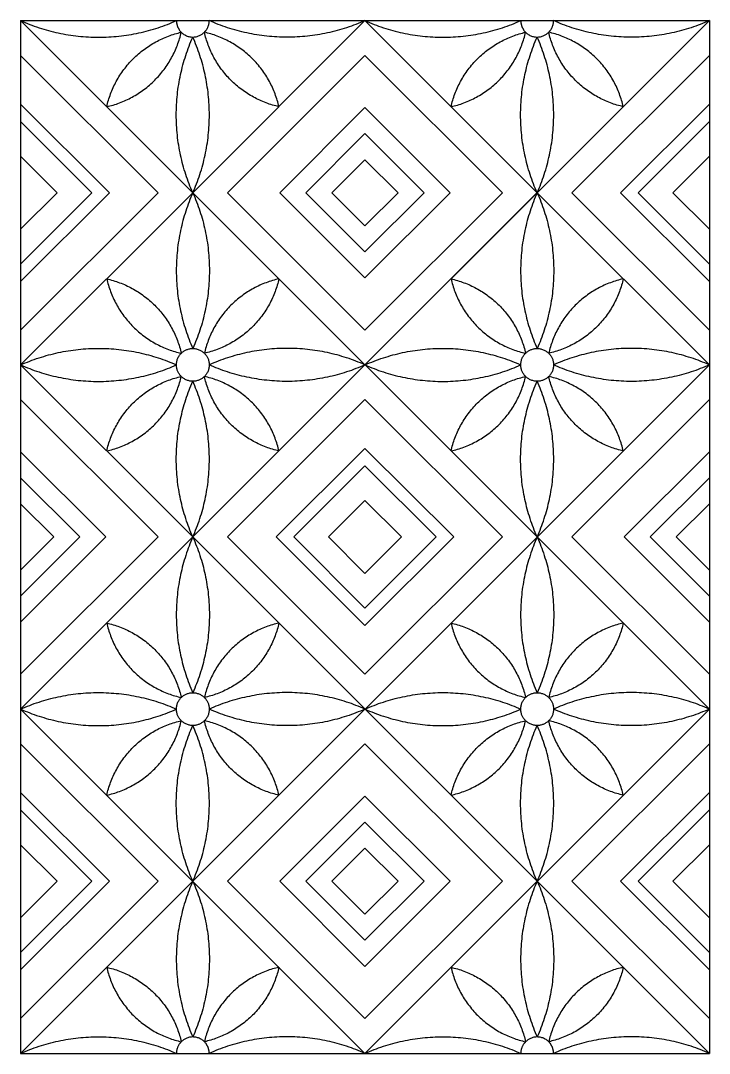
# Model space of a CAD drawing. Header units: millimetres. Extents: x -101 to 102, y -117 to 99.
# Drawn here: x -33.96 to -1.93, y 0.75 to 48.79 of the extents above; entities that cross this region are included whole.
import ezdxf

# ---------------------------------------------------------------- set-up
doc = ezdxf.new("R2010")
doc.units = ezdxf.units.MM
doc.header["$MEASUREMENT"] = 0
doc.layers.add('Layer 03', color=5, linetype='Continuous')

msp = doc.modelspace()

# ---------------------------------------------------------------- linework, layer by layer
at = {"layer": 'Layer 03'}
for p, q in [((-27.571, 40.787), (-33.961, 47.177)), ((-24.336, 40.787), (-17.947, 47.177)), ((-17.947, 47.177), (-11.558, 40.787)), ((-1.933, 47.177), (-8.322, 40.787)), ((-29.836, 40.787), (-33.961, 44.912)), ((-21.91, 40.787), (-17.947, 44.75)), ((-17.947, 44.75), (-13.984, 40.787)), ((-1.933, 44.912), (-6.058, 40.787)), ((-30.645, 40.787), (-33.961, 44.103)), ((-1.933, 44.103), (-5.249, 40.787)), ((-20.697, 40.787), (-17.947, 43.537)), ((-17.947, 43.537), (-15.197, 40.787)), ((-32.263, 40.787), (-33.961, 42.486)), ((-19.483, 40.787), (-17.947, 42.324)), ((-17.947, 42.324), (-16.411, 40.787)), ((-1.933, 42.486), (-3.631, 40.787)), ((-33.961, 34.398), (-27.571, 40.787)), ((-33.961, 36.663), (-29.836, 40.787)), ((-33.961, 37.472), (-30.645, 40.787)), ((-33.961, 39.089), (-32.263, 40.787)), ((-17.947, 34.398), (-24.336, 40.787)), ((-17.947, 36.825), (-21.91, 40.787)), ((-17.947, 38.038), (-20.697, 40.787)), ((-17.947, 39.251), (-19.483, 40.787)), ((-16.411, 40.787), (-17.947, 39.251)), ((-15.197, 40.787), (-17.947, 38.038)), ((-13.984, 40.787), (-17.947, 36.825)), ((-11.558, 40.787), (-17.947, 34.398)), ((-8.322, 40.787), (-1.933, 34.398)), ((-6.058, 40.787), (-1.933, 36.663)), ((-5.249, 40.787), (-1.933, 37.472)), ((-3.631, 40.787), (-1.933, 39.089)), ((-33.961, 31.163), (-27.571, 24.774)), ((-17.947, 31.163), (-24.336, 24.774)), ((-11.558, 24.774), (-17.947, 31.163)), ((-8.322, 24.774), (-1.933, 31.163)), ((-17.947, 28.898), (-22.071, 24.774)), ((-13.822, 24.774), (-17.947, 28.898)), ((-33.961, 28.737), (-29.998, 24.774)), ((-5.896, 24.774), (-1.933, 28.737)), ((-17.947, 28.089), (-21.263, 24.774)), ((-14.631, 24.774), (-17.947, 28.089)), ((-33.961, 27.523), (-31.211, 24.774)), ((-4.683, 24.774), (-1.933, 27.523)), ((-17.947, 26.472), (-19.645, 24.774)), ((-16.249, 24.774), (-17.947, 26.472)), ((-33.961, 26.31), (-32.424, 24.774)), ((-3.47, 24.774), (-1.933, 26.31)), ((-27.571, 24.774), (-33.961, 18.385)), ((-29.998, 24.774), (-33.961, 20.811)), ((-31.211, 24.774), (-33.961, 22.024)), ((-32.424, 24.774), (-33.961, 23.237)), ((-24.336, 24.774), (-17.947, 18.385)), ((-22.071, 24.774), (-17.947, 20.649)), ((-21.263, 24.774), (-17.947, 21.458)), ((-19.645, 24.774), (-17.947, 23.076)), ((-17.947, 23.076), (-16.249, 24.774)), ((-17.947, 21.458), (-14.631, 24.774)), ((-17.947, 20.649), (-13.822, 24.774)), ((-17.947, 18.385), (-11.558, 24.774)), ((-1.933, 18.385), (-8.322, 24.774)), ((-1.933, 20.811), (-5.896, 24.774)), ((-1.933, 22.024), (-4.683, 24.774)), ((-1.933, 23.237), (-3.47, 24.774)), ((-27.571, 8.76), (-33.961, 15.149)), ((-24.336, 8.76), (-17.947, 15.149)), ((-17.947, 15.149), (-11.558, 8.76)), ((-1.933, 15.149), (-8.322, 8.76)), ((-29.836, 8.76), (-33.961, 12.885)), ((-21.91, 8.76), (-17.947, 12.723)), ((-17.947, 12.723), (-13.984, 8.76)), ((-1.933, 12.885), (-6.058, 8.76)), ((-30.645, 8.76), (-33.961, 12.076)), ((-1.933, 12.076), (-5.249, 8.76)), ((-20.697, 8.76), (-17.947, 11.51)), ((-17.947, 11.51), (-15.197, 8.76)), ((-32.263, 8.76), (-33.961, 10.458)), ((-19.483, 8.76), (-17.947, 10.296)), ((-17.947, 10.296), (-16.411, 8.76)), ((-1.933, 10.458), (-3.631, 8.76)), ((-33.961, 2.371), (-27.571, 8.76)), ((-33.961, 4.636), (-29.836, 8.76)), ((-33.961, 5.444), (-30.645, 8.76)), ((-33.961, 7.062), (-32.263, 8.76)), ((-17.947, 2.371), (-24.336, 8.76)), ((-17.947, 4.797), (-21.91, 8.76)), ((-17.947, 6.011), (-20.697, 8.76)), ((-17.947, 7.224), (-19.483, 8.76)), ((-11.558, 8.76), (-17.947, 2.371)), ((-13.984, 8.76), (-17.947, 4.797)), ((-15.197, 8.76), (-17.947, 6.011)), ((-16.411, 8.76), (-17.947, 7.224)), ((-8.322, 8.76), (-1.933, 2.371)), ((-6.058, 8.76), (-1.933, 4.636)), ((-5.249, 8.76), (-1.933, 5.444)), ((-3.631, 8.76), (-1.933, 7.062)), ((-33.961, 0.753), (-1.933, 0.753))]:
    msp.add_line(p, q, dxfattribs=at)
for points in [[(-33.961, 48.794), (-1.933, 48.794)], [(-33.961, 48.794), (-1.933, 16.767)], [(-33.961, 48.794), (-33.961, 0.753)], [(-25.954, 40.787), (-17.947, 48.794)], [(-25.954, 40.787), (-17.947, 48.794)], [(-17.947, 48.794), (-9.94, 40.787)], [(-1.933, 48.794), (-17.947, 32.781)], [(-1.933, 48.794), (-1.933, 0.753)], [(-33.961, 32.781), (-25.954, 40.787)], [(-17.947, 32.781), (-25.954, 40.787)], [(-9.94, 40.787), (-17.947, 32.781)], [(-9.94, 40.787), (-1.933, 32.781)], [(-33.961, 0.753), (-1.933, 32.781)], [(-33.961, 32.781), (-25.954, 24.774)], [(-17.947, 32.781), (-25.954, 24.774)], [(-25.954, 24.774), (-33.961, 16.767)], [(-25.954, 24.774), (-1.933, 0.753)], [(-17.947, 0.753), (-33.961, 16.767)], [(-1.933, 16.767), (-17.947, 0.753)]]:
    msp.add_lwpolyline(points, dxfattribs=at)
for points, weights in [([(-33.961, 48.794), (-30.338, 47.183), (-26.716, 48.794)], [1, 0.913713225131, 1]), ([(-17.947, 48.794), (-21.569, 47.183), (-25.191, 48.794)], [1, 0.913713225131, 1]), ([(-17.947, 48.794), (-14.325, 47.183), (-10.703, 48.794)], [1, 0.913713225131, 1]), ([(-1.933, 48.794), (-5.555, 47.183), (-9.178, 48.794)], [1, 0.913713225131, 1]), ([(-29.957, 44.791), (-27.134, 45.432), (-26.493, 48.255)], [1, 0.846055523404, 1]), ([(-29.957, 44.791), (-29.316, 47.614), (-26.493, 48.255)], [1, 0.846055523404, 1]), ([(-21.95, 44.791), (-22.591, 47.614), (-25.415, 48.255)], [1, 0.846055523404, 1]), ([(-21.95, 44.791), (-24.774, 45.432), (-25.415, 48.255)], [1, 0.846055523404, 1]), ([(-13.944, 44.791), (-11.12, 45.432), (-10.479, 48.255)], [1, 0.846055523404, 1]), ([(-13.944, 44.791), (-13.303, 47.614), (-10.479, 48.255)], [1, 0.846055523404, 1]), ([(-5.937, 44.791), (-6.577, 47.614), (-9.401, 48.255)], [1, 0.846055523404, 1]), ([(-5.937, 44.791), (-8.76, 45.432), (-9.401, 48.255)], [1, 0.846055523404, 1]), ([(-25.954, 40.787), (-27.565, 44.41), (-25.954, 48.032)], [1, 0.913713225131, 1]), ([(-25.954, 40.787), (-24.343, 44.41), (-25.954, 48.032)], [1, 0.913713225131, 1]), ([(-9.94, 40.787), (-11.551, 44.41), (-9.94, 48.032)], [1, 0.913713225131, 1]), ([(-9.94, 40.787), (-8.329, 44.41), (-9.94, 48.032)], [1, 0.913713225131, 1]), ([(-25.954, 40.787), (-27.565, 37.165), (-25.954, 33.543)], [1, 0.913713225131, 1]), ([(-25.954, 40.787), (-24.343, 37.165), (-25.954, 33.543)], [1, 0.913713225131, 1]), ([(-9.94, 40.787), (-11.551, 37.165), (-9.94, 33.543)], [1, 0.913713225131, 1]), ([(-9.94, 40.787), (-8.329, 37.165), (-9.94, 33.543)], [1, 0.913713225131, 1]), ([(-29.957, 36.784), (-29.316, 33.96), (-26.493, 33.32)], [1, 0.846055523404, 1]), ([(-29.957, 36.784), (-27.134, 36.143), (-26.493, 33.32)], [1, 0.846055523404, 1]), ([(-21.95, 36.784), (-22.591, 33.96), (-25.415, 33.32)], [1, 0.846055523404, 1]), ([(-21.95, 36.784), (-24.774, 36.143), (-25.415, 33.32)], [1, 0.846055523404, 1]), ([(-13.944, 36.784), (-11.12, 36.143), (-10.479, 33.32)], [1, 0.846055523404, 1]), ([(-13.944, 36.784), (-13.303, 33.96), (-10.479, 33.32)], [1, 0.846055523404, 1]), ([(-5.937, 36.784), (-8.76, 36.143), (-9.401, 33.32)], [1, 0.846055523404, 1]), ([(-5.937, 36.784), (-6.577, 33.96), (-9.401, 33.32)], [1, 0.846055523404, 1]), ([(-33.961, 32.781), (-30.338, 34.391), (-26.716, 32.781)], [1, 0.913713225131, 1]), ([(-17.947, 32.781), (-21.569, 34.391), (-25.191, 32.781)], [1, 0.913713225131, 1]), ([(-17.947, 32.781), (-14.325, 34.391), (-10.703, 32.781)], [1, 0.913713225131, 1]), ([(-1.933, 32.781), (-5.555, 34.391), (-9.178, 32.781)], [1, 0.913713225131, 1]), ([(-33.961, 32.781), (-30.338, 31.17), (-26.716, 32.781)], [1, 0.913713225131, 1]), ([(-17.947, 32.781), (-21.569, 31.17), (-25.191, 32.781)], [1, 0.913713225131, 1]), ([(-17.947, 32.781), (-14.325, 31.17), (-10.703, 32.781)], [1, 0.913713225131, 1]), ([(-1.933, 32.781), (-5.555, 31.17), (-9.178, 32.781)], [1, 0.913713225131, 1]), ([(-29.957, 28.777), (-29.316, 31.601), (-26.493, 32.241)], [1, 0.846055523404, 1]), ([(-29.957, 28.777), (-27.134, 29.418), (-26.493, 32.241)], [1, 0.846055523404, 1]), ([(-21.95, 28.777), (-24.774, 29.418), (-25.415, 32.241)], [1, 0.846055523404, 1]), ([(-21.95, 28.777), (-22.591, 31.601), (-25.415, 32.241)], [1, 0.846055523404, 1]), ([(-13.944, 28.777), (-11.12, 29.418), (-10.479, 32.241)], [1, 0.846055523404, 1]), ([(-13.944, 28.777), (-13.303, 31.601), (-10.479, 32.241)], [1, 0.846055523404, 1]), ([(-5.937, 28.777), (-6.577, 31.601), (-9.401, 32.241)], [1, 0.846055523404, 1]), ([(-5.937, 28.777), (-8.76, 29.418), (-9.401, 32.241)], [1, 0.846055523404, 1]), ([(-25.954, 24.774), (-27.565, 28.396), (-25.954, 32.018)], [1, 0.913713225131, 1]), ([(-25.954, 24.774), (-24.343, 28.396), (-25.954, 32.018)], [1, 0.913713225131, 1]), ([(-9.94, 24.774), (-11.551, 28.396), (-9.94, 32.018)], [1, 0.913713225131, 1]), ([(-9.94, 24.774), (-8.329, 28.396), (-9.94, 32.018)], [1, 0.913713225131, 1]), ([(-25.954, 24.774), (-27.565, 21.152), (-25.954, 17.529)], [1, 0.913713225131, 1]), ([(-25.954, 24.774), (-24.343, 21.152), (-25.954, 17.529)], [1, 0.913713225131, 1]), ([(-9.94, 24.774), (-11.551, 21.152), (-9.94, 17.529)], [1, 0.913713225131, 1]), ([(-9.94, 24.774), (-8.329, 21.152), (-9.94, 17.529)], [1, 0.913713225131, 1]), ([(-29.957, 20.77), (-27.134, 20.13), (-26.493, 17.306)], [1, 0.846055523404, 1]), ([(-29.957, 20.77), (-29.316, 17.947), (-26.493, 17.306)], [1, 0.846055523404, 1]), ([(-21.95, 20.77), (-24.774, 20.13), (-25.415, 17.306)], [1, 0.846055523404, 1]), ([(-21.95, 20.77), (-22.591, 17.947), (-25.415, 17.306)], [1, 0.846055523404, 1]), ([(-13.944, 20.77), (-11.12, 20.13), (-10.479, 17.306)], [1, 0.846055523404, 1]), ([(-13.944, 20.77), (-13.303, 17.947), (-10.479, 17.306)], [1, 0.846055523404, 1]), ([(-5.937, 20.77), (-8.76, 20.13), (-9.401, 17.306)], [1, 0.846055523404, 1]), ([(-5.937, 20.77), (-6.577, 17.947), (-9.401, 17.306)], [1, 0.846055523404, 1]), ([(-33.961, 16.767), (-30.338, 18.378), (-26.716, 16.767)], [1, 0.913713225131, 1]), ([(-17.947, 16.767), (-21.569, 18.378), (-25.191, 16.767)], [1, 0.913713225131, 1]), ([(-17.947, 16.767), (-14.325, 18.378), (-10.703, 16.767)], [1, 0.913713225131, 1]), ([(-1.933, 16.767), (-5.555, 18.378), (-9.178, 16.767)], [1, 0.913713225131, 1]), ([(-33.961, 16.767), (-30.338, 15.156), (-26.716, 16.767)], [1, 0.913713225131, 1]), ([(-17.947, 16.767), (-21.569, 15.156), (-25.191, 16.767)], [1, 0.913713225131, 1]), ([(-17.947, 16.767), (-14.325, 15.156), (-10.703, 16.767)], [1, 0.913713225131, 1]), ([(-1.933, 16.767), (-5.555, 15.156), (-9.178, 16.767)], [1, 0.913713225131, 1]), ([(-29.957, 12.763), (-27.134, 13.404), (-26.493, 16.228)], [1, 0.846055523404, 1]), ([(-29.957, 12.763), (-29.316, 15.587), (-26.493, 16.228)], [1, 0.846055523404, 1]), ([(-25.954, 8.76), (-27.565, 12.382), (-25.954, 16.004)], [1, 0.913713225131, 1]), ([(-25.954, 8.76), (-24.343, 12.382), (-25.954, 16.004)], [1, 0.913713225131, 1]), ([(-21.95, 12.763), (-22.591, 15.587), (-25.415, 16.228)], [1, 0.846055523404, 1]), ([(-21.95, 12.763), (-24.774, 13.404), (-25.415, 16.228)], [1, 0.846055523404, 1]), ([(-13.944, 12.763), (-11.12, 13.404), (-10.479, 16.228)], [1, 0.846055523404, 1]), ([(-13.944, 12.763), (-13.303, 15.587), (-10.479, 16.228)], [1, 0.846055523404, 1]), ([(-9.94, 8.76), (-11.551, 12.382), (-9.94, 16.004)], [1, 0.913713225131, 1]), ([(-9.94, 8.76), (-8.329, 12.382), (-9.94, 16.004)], [1, 0.913713225131, 1]), ([(-5.937, 12.763), (-6.577, 15.587), (-9.401, 16.228)], [1, 0.846055523404, 1]), ([(-5.937, 12.763), (-8.76, 13.404), (-9.401, 16.228)], [1, 0.846055523404, 1]), ([(-25.954, 8.76), (-27.565, 5.138), (-25.954, 1.516)], [1, 0.913713225131, 1]), ([(-25.954, 8.76), (-24.343, 5.138), (-25.954, 1.516)], [1, 0.913713225131, 1]), ([(-9.94, 8.76), (-11.551, 5.138), (-9.94, 1.516)], [1, 0.913713225131, 1]), ([(-9.94, 8.76), (-8.329, 5.138), (-9.94, 1.516)], [1, 0.913713225131, 1]), ([(-29.957, 4.757), (-27.134, 4.116), (-26.493, 1.292)], [1, 0.846055523404, 1]), ([(-29.957, 4.757), (-29.316, 1.933), (-26.493, 1.292)], [1, 0.846055523404, 1]), ([(-21.95, 4.757), (-24.774, 4.116), (-25.415, 1.292)], [1, 0.846055523404, 1]), ([(-21.95, 4.757), (-22.591, 1.933), (-25.415, 1.292)], [1, 0.846055523404, 1]), ([(-13.944, 4.757), (-11.12, 4.116), (-10.479, 1.292)], [1, 0.846055523404, 1]), ([(-13.944, 4.757), (-13.303, 1.933), (-10.479, 1.292)], [1, 0.846055523404, 1]), ([(-5.937, 4.757), (-8.76, 4.116), (-9.401, 1.292)], [1, 0.846055523404, 1]), ([(-5.937, 4.757), (-6.577, 1.933), (-9.401, 1.292)], [1, 0.846055523404, 1]), ([(-33.961, 0.753), (-30.338, 2.364), (-26.716, 0.753)], [1, 0.913713225131, 1]), ([(-17.947, 0.753), (-21.569, 2.364), (-25.191, 0.753)], [1, 0.913713225131, 1]), ([(-17.947, 0.753), (-14.325, 2.364), (-10.703, 0.753)], [1, 0.913713225131, 1]), ([(-1.933, 0.753), (-5.555, 2.364), (-9.178, 0.753)], [1, 0.913713225131, 1])]:
    msp.add_rational_spline(points, weights, degree=2, dxfattribs=at)
for points, weights, knots in [([(-26.716, 48.794), (-26.716, 48.575), (-26.6, 48.389), (-26.195, 47.743), (-25.549, 48.148), (-25.191, 48.372), (-25.191, 48.794)], [0.864517687918, 0.893624379697, 1, 0.707106781187, 1, 0.813482401373, 0.864517687982], [3.427612, 3.427612, 3.427612, 4.188159, 4.188159, 6.282239, 6.282239, 7.615771, 7.615771, 7.615771]), ([(-10.703, 48.794), (-10.703, 48.575), (-10.586, 48.389), (-10.181, 47.743), (-9.535, 48.148), (-9.178, 48.372), (-9.178, 48.794)], [0.864517687918, 0.893624379697, 1, 0.707106781187, 1, 0.813482401373, 0.864517687982], [3.427612, 3.427612, 3.427612, 4.188159, 4.188159, 6.282239, 6.282239, 7.615771, 7.615771, 7.615771]), ([(-25.308, 33.185), (-25.712, 33.831), (-26.359, 33.427), (-27.005, 33.022), (-26.6, 32.376), (-26.195, 31.73), (-25.549, 32.134), (-24.903, 32.539), (-25.308, 33.185)], [1, 0.707106781187, 1, 0.707106781187, 1, 0.707106781187, 1, 0.707106781187, 1], [0, 0, 0, 2.09408, 2.09408, 4.188159, 4.188159, 6.282239, 6.282239, 8.376318, 8.376318, 8.376318]), ([(-9.294, 33.185), (-9.699, 33.831), (-10.345, 33.427), (-10.991, 33.022), (-10.586, 32.376), (-10.181, 31.73), (-9.535, 32.134), (-8.889, 32.539), (-9.294, 33.185)], [1, 0.707106781187, 1, 0.707106781187, 1, 0.707106781187, 1, 0.707106781187, 1], [0, 0, 0, 2.09408, 2.09408, 4.188159, 4.188159, 6.282239, 6.282239, 8.376318, 8.376318, 8.376318]), ([(-25.308, 17.172), (-25.712, 17.818), (-26.359, 17.413), (-27.005, 17.008), (-26.6, 16.362), (-26.195, 15.716), (-25.549, 16.121), (-24.903, 16.526), (-25.308, 17.172)], [1, 0.707106781187, 1, 0.707106781187, 1, 0.707106781187, 1, 0.707106781187, 1], [0, 0, 0, 2.09408, 2.09408, 4.188159, 4.188159, 6.282239, 6.282239, 8.376318, 8.376318, 8.376318]), ([(-9.294, 17.172), (-9.699, 17.818), (-10.345, 17.413), (-10.991, 17.008), (-10.586, 16.362), (-10.181, 15.716), (-9.535, 16.121), (-8.889, 16.526), (-9.294, 17.172)], [1, 0.707106781187, 1, 0.707106781187, 1, 0.707106781187, 1, 0.707106781187, 1], [0, 0, 0, 2.09408, 2.09408, 4.188159, 4.188159, 6.282239, 6.282239, 8.376318, 8.376318, 8.376318]), ([(-25.191, 0.753), (-25.191, 0.972), (-25.308, 1.158), (-25.712, 1.804), (-26.359, 1.399), (-26.716, 1.175), (-26.716, 0.753)], [0.864517687918, 0.893624379697, 1, 0.707106781187, 1, 0.813482401373, 0.864517687982], [7.615771, 7.615771, 7.615771, 8.376318, 8.376318, 10.470398, 10.470398, 11.80393, 11.80393, 11.80393]), ([(-9.178, 0.753), (-9.178, 0.972), (-9.294, 1.158), (-9.699, 1.804), (-10.345, 1.399), (-10.703, 1.175), (-10.703, 0.753)], [0.864517687918, 0.893624379697, 1, 0.707106781187, 1, 0.813482401373, 0.864517687982], [7.615771, 7.615771, 7.615771, 8.376318, 8.376318, 10.470398, 10.470398, 11.80393, 11.80393, 11.80393])]:
    msp.add_rational_spline(points, weights, degree=2, knots=knots, dxfattribs=at)

doc.saveas('drawing.dxf')
